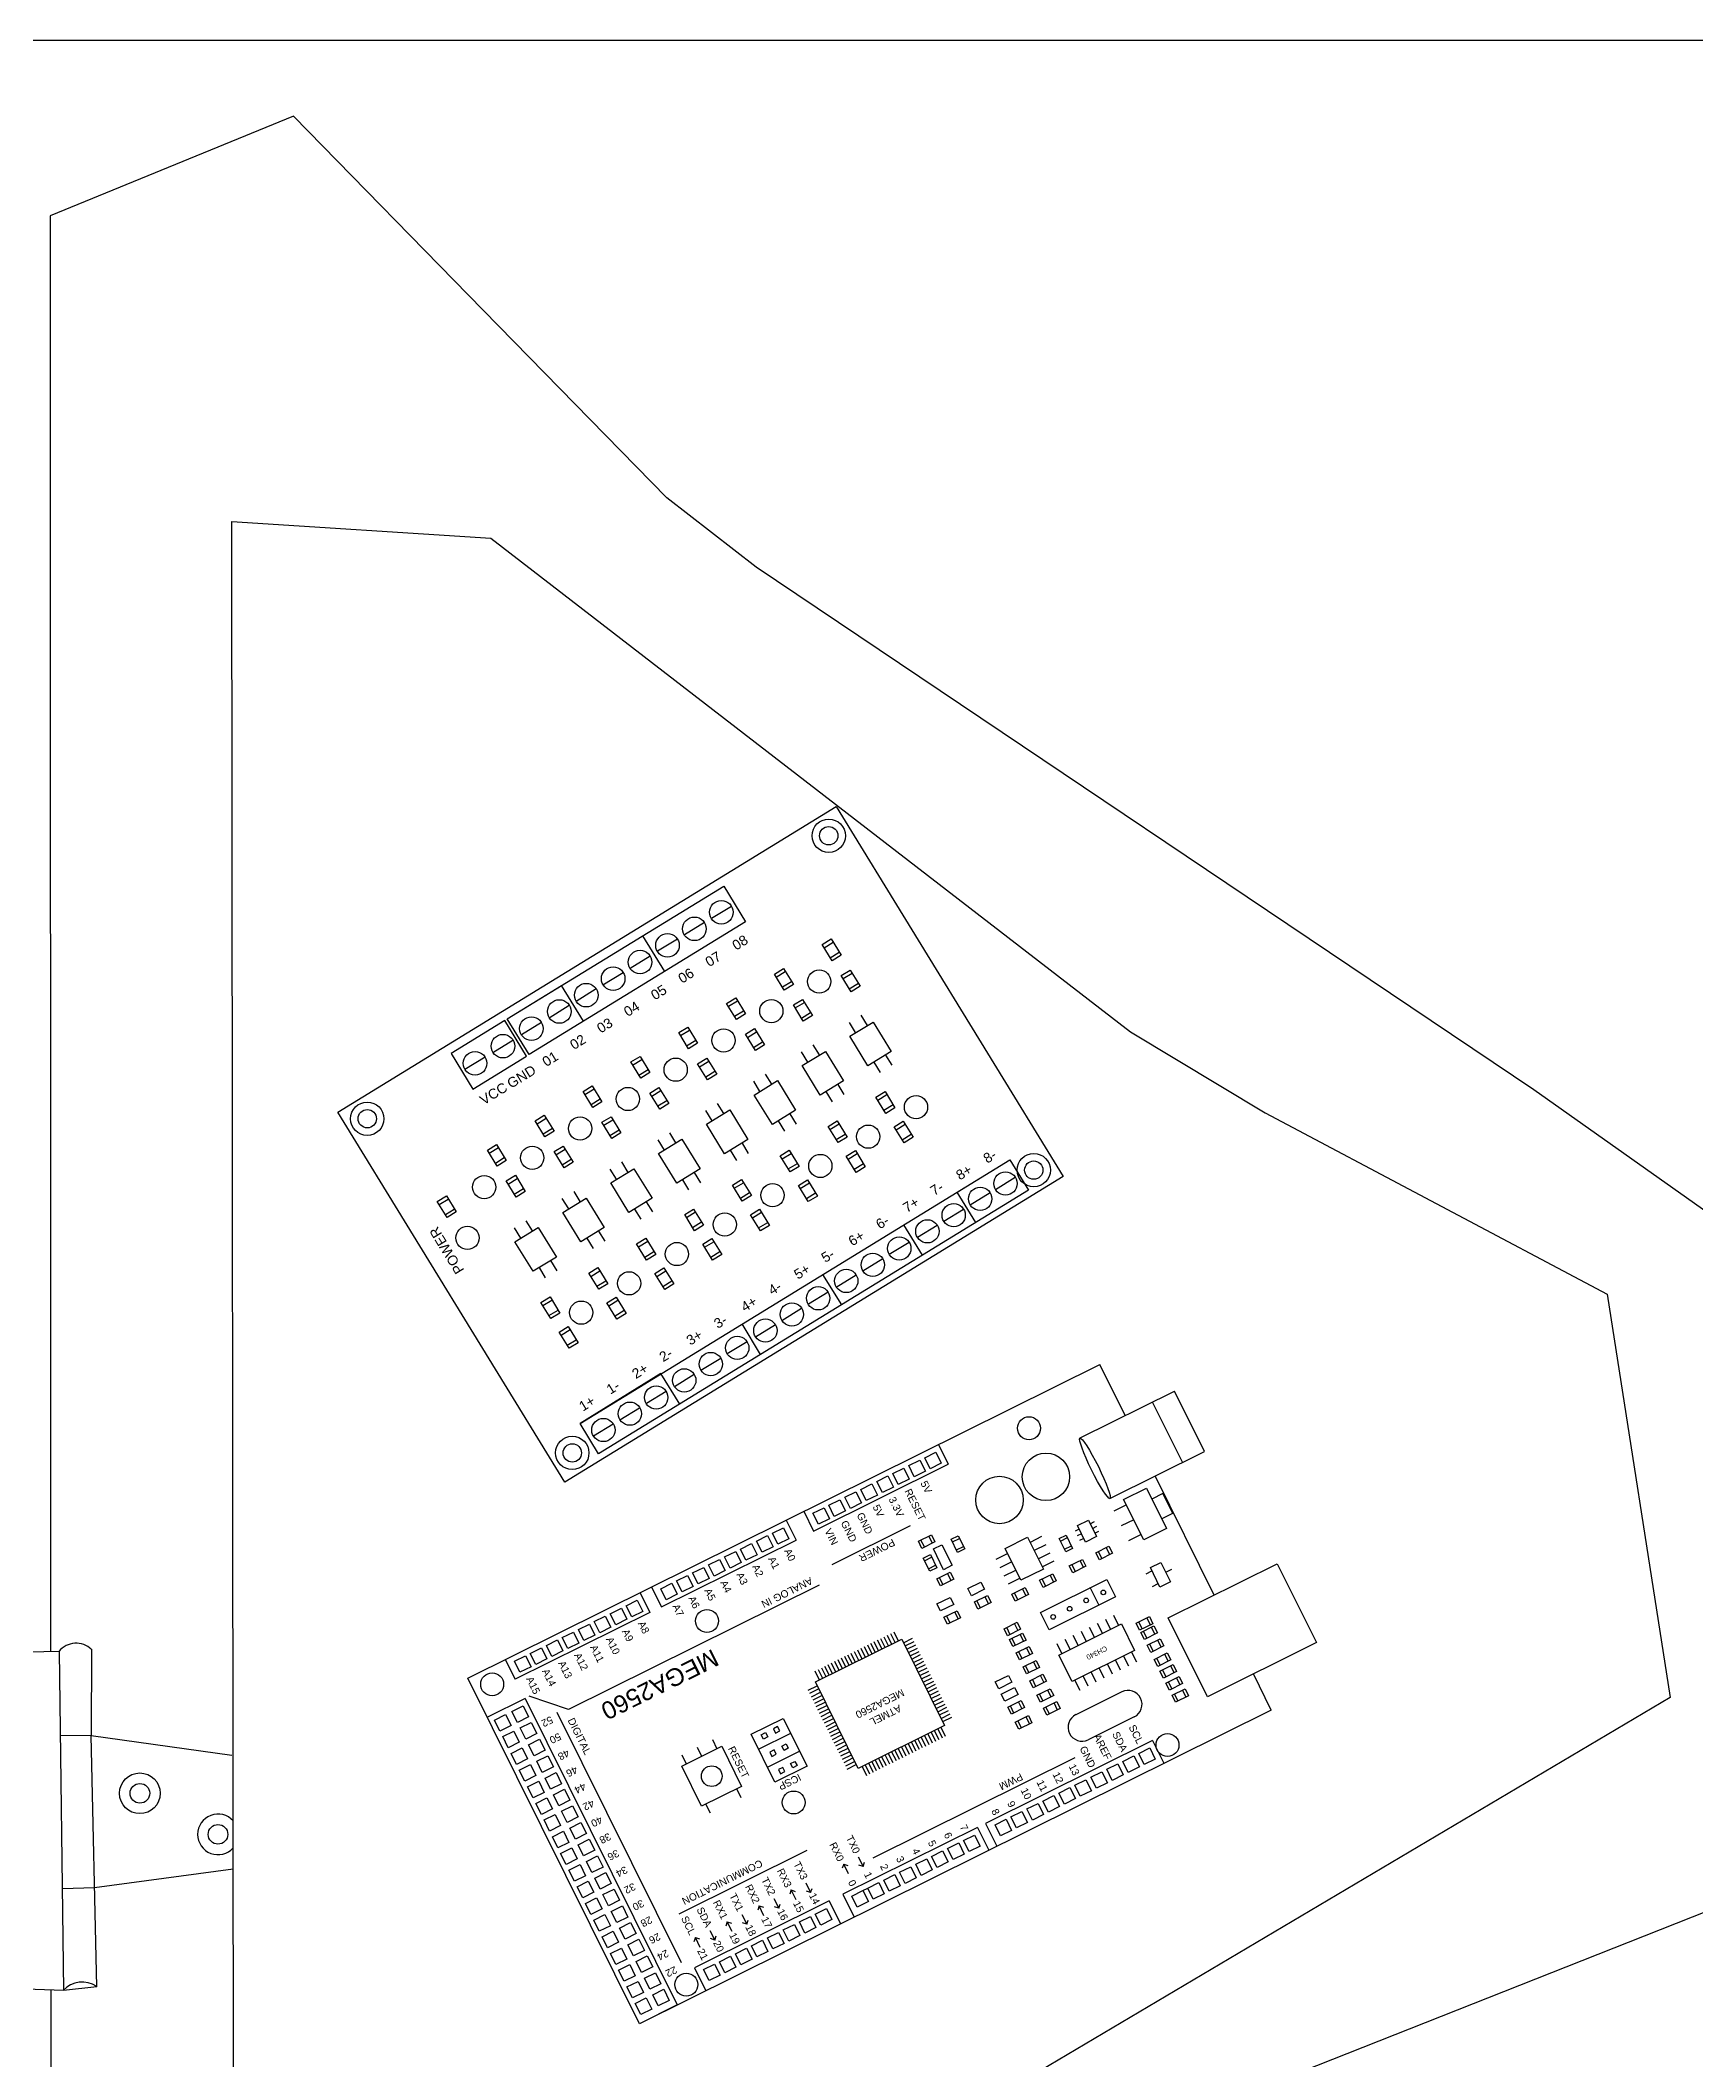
# Model space of a CAD drawing. Header units: inches. Extents: x 0 to 60.9, y -2 to 16.
# Drawn here: x 6.53 to 14.83, y 5.87 to 16 of the extents above; entities that cross this region are included whole.
import ezdxf
from ezdxf.enums import TextEntityAlignment as Align

# ---------------------------------------------------------------- set-up
doc = ezdxf.new("R2010")
doc.units = ezdxf.units.IN
doc.header["$MEASUREMENT"] = 0
doc.layers.add('DRAWING SHT', color=7, linetype='Continuous')
doc.styles.get("Standard").update_dxf_attribs({"font": 'arial.ttf'})

# ---------------------------------------------------------------- blocks, each defined once
blk = doc.blocks.new('Electrical Border')
at = {"layer": 'DRAWING SHT'}
blk.add_lwpolyline([(0, 0), (21, 0), (21, 16), (0, 16)], close=True, dxfattribs=at)
for tag, p in [('DATE', (18.75, 0.75)), ('DRN_BY', (2.875, 0.25)), ('CLS', (6.05, 0.25)), ('SCALE', (18.85, 0.25)), ('SHT', (20.375, 0.25))]:
    blk.add_attdef(tag, text='', height=0.24, dxfattribs=at).set_placement(p, align=Align.MIDDLE_CENTER)
at = {"layer": 'DRAWING SHT', "lineweight": 30, "flags": 104}
blk.add_attdef('TITLE', text='', height=0.24, dxfattribs=at).set_placement((7.75, 0.5), align=Align.MIDDLE_LEFT)
blk = doc.blocks.new('*U81')
blk.add_line((0, -0.025), (0, 0.025))
blk = doc.blocks.new('*U79')
at = {"color": 0, "linetype": 'ByBlock', "lineweight": -2, "transparency": 16777216}
for p in [(0, 0), (0.018, 0), (0.037, 0), (0.055, 0), (0.074, 0), (0.092, 0), (0.111, 0), (0.129, 0), (0.147, 0), (0.166, 0), (0.184, 0), (0.203, 0), (0.221, 0), (0.24, 0), (0.258, 0), (0.276, 0), (0.295, 0), (0.313, 0), (0.332, 0), (0.35, 0), (0.369, 0), (0.387, 0), (0.405, 0), (0.424, 0), (0.442, 0)]:
    blk.add_blockref('*U81', p, dxfattribs=at)
blk = doc.blocks.new('*U80')
blk.add_line((0, -0.025), (0, 0.025))
blk = doc.blocks.new('*U84')
at = {"color": 0, "linetype": 'ByBlock', "lineweight": -2, "transparency": 16777216}
for p in [(0, 0), (0.018, 0), (0.037, 0), (0.055, 0), (0.074, 0), (0.092, 0), (0.111, 0), (0.129, 0), (0.147, 0), (0.166, 0), (0.184, 0), (0.203, 0), (0.221, 0), (0.24, 0), (0.258, 0), (0.276, 0), (0.295, 0), (0.313, 0), (0.332, 0), (0.35, 0), (0.369, 0), (0.387, 0), (0.405, 0), (0.424, 0), (0.442, 0)]:
    blk.add_blockref('*U80', p, dxfattribs=at)
blk = doc.blocks.new('*U85')
blk.add_line((0, -0.025), (0, 0.025))
blk = doc.blocks.new('*U86')
at = {"color": 0, "linetype": 'ByBlock', "lineweight": -2, "transparency": 16777216}
for p in [(0, 0), (0.018, 0), (0.037, 0), (0.055, 0), (0.074, 0), (0.092, 0), (0.111, 0), (0.129, 0), (0.147, 0), (0.166, 0), (0.184, 0), (0.203, 0), (0.221, 0), (0.24, 0), (0.258, 0), (0.276, 0), (0.295, 0), (0.313, 0), (0.332, 0), (0.35, 0), (0.369, 0), (0.387, 0), (0.405, 0), (0.424, 0), (0.442, 0)]:
    blk.add_blockref('*U85', p, dxfattribs=at)
blk = doc.blocks.new('*U87')
blk.add_line((0, -0.025), (0, 0.025))
blk = doc.blocks.new('*U88')
at = {"color": 0, "linetype": 'ByBlock', "lineweight": -2, "transparency": 16777216}
for p in [(0, 0), (0.018, 0), (0.037, 0), (0.055, 0), (0.074, 0), (0.092, 0), (0.111, 0), (0.129, 0), (0.147, 0), (0.166, 0), (0.184, 0), (0.203, 0), (0.221, 0), (0.24, 0), (0.258, 0), (0.276, 0), (0.295, 0), (0.313, 0), (0.332, 0), (0.35, 0), (0.369, 0), (0.387, 0), (0.405, 0), (0.424, 0), (0.442, 0)]:
    blk.add_blockref('*U87', p, dxfattribs=at)
blk = doc.blocks.new('*U82')
blk.add_lwpolyline([(-0.031, 0.031), (0.031, 0.031), (0.031, -0.031), (-0.031, -0.031)], close=True)
blk = doc.blocks.new('*U83')
at = {"color": 0, "linetype": 'ByBlock', "lineweight": -2, "transparency": 16777216}
for p in [(0, 0), (0.098, 0), (0, -0.093), (0.098, -0.093), (0, -0.187), (0.098, -0.187), (0, -0.28), (0.098, -0.28), (0, -0.374), (0.098, -0.374), (0, -0.467), (0.098, -0.467), (0, -0.561), (0.098, -0.561), (0, -0.654), (0.098, -0.654), (0, -0.747), (0, -0.841), (0.098, -0.747), (0.098, -0.841), (0, -0.934), (0.098, -0.934), (0, -1.028), (0.098, -1.028), (0, -1.121), (0.098, -1.121), (0, -1.214), (0.098, -1.214), (0, -1.308), (0.098, -1.308), (0, -1.401), (0.098, -1.401), (0, -1.495), (0.098, -1.495), (0, -1.588), (0.098, -1.588)]:
    blk.add_blockref('*U82', p, dxfattribs=at)
blk = doc.blocks.new('*U69')
blk.add_lwpolyline([(-0.031, 0.031), (0.031, 0.031), (0.031, -0.031), (-0.031, -0.031)], close=True)
blk = doc.blocks.new('*U70')
at = {"color": 0, "linetype": 'ByBlock', "lineweight": -2, "transparency": 16777216}
for p in [(0, 0), (0.089, 0), (0.179, 0), (0.268, 0), (0.358, 0), (0.447, 0), (0.537, 0), (0.626, 0)]:
    blk.add_blockref('*U69', p, dxfattribs=at)
blk = doc.blocks.new('*U71')
blk.add_lwpolyline([(-0.031, 0.031), (0.031, 0.031), (0.031, -0.031), (-0.031, -0.031)], close=True)
blk = doc.blocks.new('*U72')
at = {"color": 0, "linetype": 'ByBlock', "lineweight": -2, "transparency": 16777216}
for p in [(0, 0), (0.089, 0), (0.179, 0), (0.268, 0), (0.358, 0), (0.447, 0), (0.537, 0), (0.626, 0)]:
    blk.add_blockref('*U71', p, dxfattribs=at)
blk = doc.blocks.new('*U73')
blk.add_lwpolyline([(-0.031, 0.031), (0.031, 0.031), (0.031, -0.031), (-0.031, -0.031)], close=True)
blk = doc.blocks.new('*U74')
at = {"color": 0, "linetype": 'ByBlock', "lineweight": -2, "transparency": 16777216}
for p in [(0, 0), (0.089, 0), (0.179, 0), (0.268, 0), (0.358, 0), (0.447, 0), (0.537, 0), (0.626, 0), (0.716, 0), (0.805, 0)]:
    blk.add_blockref('*U73', p, dxfattribs=at)
blk = doc.blocks.new('*U75')
blk.add_line((0, -0.029), (0, 0.029))
blk = doc.blocks.new('*U76')
at = {"color": 0, "linetype": 'ByBlock', "lineweight": -2, "transparency": 16777216}
for p in [(0, 0), (0.045, 0), (0.091, 0), (0.136, 0), (0.182, 0), (0.227, 0), (0.272, 0), (0.318, 0)]:
    blk.add_blockref('*U75', p, dxfattribs=at)
blk = doc.blocks.new('*U77')
blk.add_line((0, -0.029), (0, 0.029))
blk = doc.blocks.new('*U78')
at = {"color": 0, "linetype": 'ByBlock', "lineweight": -2, "transparency": 16777216}
for p in [(0, 0), (0.045, 0), (0.091, 0), (0.136, 0), (0.182, 0), (0.227, 0), (0.272, 0), (0.318, 0)]:
    blk.add_blockref('*U77', p, dxfattribs=at)
blk = doc.blocks.new('*U89')
blk.add_lwpolyline([(-0.031, 0.031), (0.031, 0.031), (0.031, -0.031), (-0.031, -0.031)], close=True)
blk = doc.blocks.new('*U90')
at = {"color": 0, "linetype": 'ByBlock', "lineweight": -2, "transparency": 16777216}
for p in [(0, 0), (0.089, 0), (0.179, 0), (0.268, 0), (0.358, 0), (0.447, 0), (0.537, 0), (0.626, 0)]:
    blk.add_blockref('*U89', p, dxfattribs=at)
blk = doc.blocks.new('*U91')
blk.add_lwpolyline([(-0.031, 0.031), (0.031, 0.031), (0.031, -0.031), (-0.031, -0.031)], close=True)
blk = doc.blocks.new('*U92')
at = {"color": 0, "linetype": 'ByBlock', "lineweight": -2, "transparency": 16777216}
for p in [(0, 0), (0.089, 0), (0.179, 0), (0.268, 0), (0.358, 0), (0.447, 0), (0.537, 0), (0.626, 0)]:
    blk.add_blockref('*U91', p, dxfattribs=at)
blk = doc.blocks.new('*U93')
blk.add_lwpolyline([(-0.031, 0.031), (0.031, 0.031), (0.031, -0.031), (-0.031, -0.031)], close=True)
blk = doc.blocks.new('*U94')
at = {"color": 0, "linetype": 'ByBlock', "lineweight": -2, "transparency": 16777216}
for p in [(0, 0), (0.089, 0), (0.179, 0), (0.268, 0), (0.358, 0), (0.447, 0), (0.537, 0), (0.626, 0)]:
    blk.add_blockref('*U93', p, dxfattribs=at)
blk = doc.blocks.new('*U95')
blk.add_line((-0.032, 0), (0.032, 0))
blk = doc.blocks.new('*U96')
at = {"color": 0, "linetype": 'ByBlock', "lineweight": -2, "transparency": 16777216}
for p in [(0, 0), (0, -0.046), (0, -0.092), (0, -0.138)]:
    blk.add_blockref('*U95', p, dxfattribs=at)
blk = doc.blocks.new('*U97')
blk.add_line((-0.032, 0), (0.032, 0))
blk = doc.blocks.new('*U98')
at = {"color": 0, "linetype": 'ByBlock', "lineweight": -2, "transparency": 16777216}
for p in [(0, 0), (0, -0.046), (0, -0.092), (0, -0.138)]:
    blk.add_blockref('*U97', p, dxfattribs=at)

msp = doc.modelspace()

# ---------------------------------------------------------------- linework, layer by layer
for p, q in [((7.797, 15.619), (6.575, 15.12)), ((8.749, 14.647), (7.797, 15.619)), ((6.575, 15.12), (6.578, 7.916)), ((9.671, 13.705), (8.749, 14.647)), ((10.118, 13.357), (9.671, 13.705)), ((7.487, 13.585), (8.788, 13.503)), ((7.496, 4.997), (7.487, 13.585)), ((8.788, 13.503), (11.998, 11.025)), ((14.021, 10.734), (10.118, 13.357)), ((9.894, 11.595), (9.995, 11.656)), ((9.859, 11.573), (9.759, 11.512)), ((9.66, 11.328), (9.55, 11.507)), ((9.724, 11.49), (9.623, 11.429)), ((10.46, 11.447), (10.506, 11.475)), ((9.486, 11.344), (9.587, 11.406)), ((10.491, 11.397), (10.536, 11.425)), ((8.87, 11.09), (9.142, 11.257)), ((9.252, 11.078), (9.142, 11.257)), ((9.35, 11.261), (9.451, 11.323)), ((10.22, 11.3), (10.265, 11.328)), ((10.251, 11.25), (10.296, 11.278)), ((10.555, 11.292), (10.601, 11.32)), ((10.586, 11.241), (10.632, 11.27)), ((9.08, 11.096), (9.181, 11.158)), ((9.316, 11.24), (9.215, 11.178)), ((9.98, 11.153), (10.025, 11.181)), ((10.315, 11.145), (10.361, 11.173)), ((9.042, 11.072), (8.941, 11.01)), ((10.01, 11.103), (10.056, 11.131)), ((10.346, 11.094), (10.392, 11.122)), ((10.618, 11.021), (10.587, 11.072)), ((10.677, 11.057), (10.646, 11.108)), ((8.797, 10.922), (8.898, 10.984)), ((9.739, 11.006), (9.785, 11.034)), ((9.77, 10.955), (9.816, 10.983)), ((10.075, 10.997), (10.121, 11.025)), ((10.106, 10.947), (10.151, 10.975)), ((10.437, 10.909), (10.405, 10.96)), ((11.998, 11.025), (12.673, 10.618)), ((8.758, 10.898), (8.657, 10.836)), ((9.499, 10.858), (9.545, 10.886)), ((9.835, 10.85), (9.881, 10.878)), ((10.378, 10.873), (10.347, 10.925)), ((10.709, 10.872), (10.741, 10.821)), ((10.768, 10.908), (10.799, 10.857)), ((9.53, 10.808), (9.576, 10.836)), ((9.866, 10.8), (9.911, 10.828)), ((10.138, 10.726), (10.107, 10.777)), ((10.197, 10.762), (10.165, 10.813)), ((10.528, 10.761), (10.559, 10.71)), ((9.259, 10.711), (9.305, 10.739)), ((9.29, 10.661), (9.336, 10.689)), ((9.595, 10.703), (9.64, 10.731)), ((9.625, 10.653), (9.671, 10.681)), ((9.957, 10.615), (9.925, 10.666)), ((10.469, 10.725), (10.501, 10.674)), ((10.729, 10.682), (10.775, 10.71)), ((10.76, 10.632), (10.806, 10.66)), ((14.965, 10.067), (14.021, 10.734)), ((9.019, 10.564), (9.065, 10.592)), ((9.05, 10.514), (9.096, 10.542)), ((9.355, 10.556), (9.4, 10.584)), ((9.898, 10.579), (9.867, 10.63)), ((10.229, 10.578), (10.261, 10.527)), ((10.288, 10.614), (10.319, 10.562)), ((10.489, 10.535), (10.535, 10.563)), ((10.821, 10.533), (10.866, 10.561)), ((12.673, 10.618), (14.389, 9.708)), ((8.779, 10.417), (8.825, 10.445)), ((9.114, 10.408), (9.16, 10.436)), ((9.385, 10.505), (9.431, 10.533)), ((9.658, 10.432), (9.627, 10.483)), ((9.716, 10.468), (9.685, 10.519)), ((10.048, 10.466), (10.079, 10.415)), ((10.52, 10.484), (10.566, 10.512)), ((10.851, 10.483), (10.897, 10.511)), ((8.81, 10.366), (8.855, 10.394)), ((9.145, 10.358), (9.191, 10.386)), ((9.418, 10.285), (9.386, 10.336)), ((9.476, 10.32), (9.445, 10.372)), ((9.989, 10.431), (10.02, 10.379)), ((10.249, 10.387), (10.295, 10.415)), ((10.28, 10.337), (10.326, 10.365)), ((10.58, 10.386), (10.626, 10.414)), ((10.611, 10.336), (10.657, 10.364)), ((11.127, 10.221), (11.392, 10.383)), ((8.874, 10.261), (8.92, 10.289)), ((8.905, 10.211), (8.951, 10.239)), ((9.749, 10.283), (9.78, 10.232)), ((9.807, 10.319), (9.839, 10.268)), ((10.009, 10.24), (10.055, 10.268)), ((10.34, 10.239), (10.386, 10.267)), ((11.32, 10.234), (11.419, 10.295)), ((8.528, 10.158), (8.573, 10.186)), ((8.559, 10.108), (8.604, 10.136)), ((9.178, 10.137), (9.146, 10.189)), ((9.236, 10.173), (9.205, 10.224)), ((9.509, 10.136), (9.54, 10.085)), ((9.567, 10.172), (9.599, 10.121)), ((10.04, 10.19), (10.086, 10.218)), ((10.371, 10.189), (10.417, 10.217)), ((11.061, 10.075), (11.16, 10.136)), ((11.221, 10.068), (11.127, 10.221)), ((11.293, 10.217), (11.193, 10.156)), ((8.938, 9.99), (8.906, 10.041)), ((8.996, 10.026), (8.965, 10.077)), ((9.769, 10.093), (9.815, 10.121)), ((9.8, 10.043), (9.845, 10.071)), ((10.1, 10.092), (10.146, 10.12)), ((10.131, 10.041), (10.177, 10.069)), ((10.954, 9.905), (10.86, 10.057)), ((10.928, 9.994), (11.027, 10.055)), ((9.269, 9.989), (9.3, 9.938)), ((9.327, 10.025), (9.359, 9.974)), ((9.529, 9.946), (9.575, 9.974)), ((9.86, 9.944), (9.906, 9.972)), ((10.887, 9.968), (10.787, 9.907)), ((9.029, 9.842), (9.06, 9.79)), ((9.087, 9.877), (9.118, 9.826)), ((9.56, 9.895), (9.605, 9.923)), ((9.891, 9.894), (9.937, 9.922)), ((10.654, 9.826), (10.754, 9.887)), ((9.289, 9.798), (9.334, 9.826)), ((9.32, 9.748), (9.365, 9.776)), ((9.62, 9.797), (9.666, 9.825)), ((9.651, 9.747), (9.696, 9.775)), ((10.548, 9.655), (10.454, 9.808)), ((10.521, 9.744), (10.621, 9.805)), ((9.049, 9.651), (9.094, 9.679)), ((9.079, 9.601), (9.125, 9.629)), ((9.38, 9.65), (9.425, 9.678)), ((9.411, 9.6), (9.456, 9.628)), ((10.248, 9.577), (10.347, 9.638)), ((10.48, 9.719), (10.381, 9.658)), ((14.389, 9.708), (14.705, 7.684)), ((9.14, 9.503), (9.185, 9.531)), ((10.141, 9.406), (10.048, 9.559)), ((10.115, 9.495), (10.215, 9.556)), ((9.17, 9.452), (9.216, 9.48)), ((10.074, 9.47), (9.974, 9.409)), ((8.672, 7.782), (11.844, 9.356)), ((9.841, 9.327), (9.941, 9.388)), ((11.971, 9.099), (11.844, 9.356)), ((9.641, 9.31), (9.235, 9.06)), ((9.667, 9.221), (9.568, 9.16)), ((9.735, 9.157), (9.641, 9.31)), ((9.709, 9.246), (9.808, 9.307)), ((11.744, 8.987), (12.218, 9.222)), ((12.368, 8.919), (12.218, 9.222)), ((9.435, 9.078), (9.534, 9.139)), ((12.258, 8.865), (12.108, 9.167)), ((9.302, 8.997), (9.402, 9.058)), ((11.033, 8.954), (11.083, 8.855)), ((11.894, 8.684), (12.368, 8.919)), ((10.407, 8.519), (11.083, 8.855)), ((11.963, 8.679), (12.077, 8.735)), ((12.077, 8.735), (12.178, 8.532)), ((12.418, 8.199), (12.121, 8.797)), ((10.358, 8.619), (10.407, 8.519)), ((11.977, 8.652), (11.913, 8.62)), ((12.064, 8.476), (11.963, 8.679)), ((12.16, 8.708), (12.104, 8.68)), ((12.209, 8.61), (12.16, 8.708)), ((10.269, 8.575), (10.319, 8.475)), ((10.892, 8.546), (10.499, 8.351)), ((11.74, 8.53), (11.719, 8.52)), ((11.795, 8.557), (11.816, 8.568)), ((11.807, 8.533), (11.828, 8.544)), ((11.818, 8.509), (11.839, 8.52)), ((12.014, 8.577), (11.95, 8.546)), ((12.178, 8.532), (12.064, 8.476)), ((12.153, 8.582), (12.209, 8.61)), ((9.643, 8.14), (10.319, 8.475)), ((10.963, 8.44), (10.946, 8.475)), ((11.003, 8.46), (10.986, 8.495)), ((11.104, 8.466), (11.139, 8.483)), ((11.124, 8.425), (11.159, 8.443)), ((11.646, 8.469), (11.681, 8.487)), ((11.666, 8.429), (11.701, 8.446)), ((11.751, 8.506), (11.73, 8.496)), ((11.763, 8.482), (11.742, 8.472)), ((11.853, 8.382), (11.836, 8.418)), ((11.894, 8.403), (11.876, 8.438)), ((12.051, 8.503), (11.987, 8.471)), ((10.964, 8.371), (10.999, 8.389)), ((10.984, 8.331), (11.019, 8.348)), ((11.721, 8.317), (11.703, 8.352)), ((11.761, 8.337), (11.744, 8.372)), ((12.076, 8.305), (12.105, 8.32)), ((12.174, 8.314), (12.204, 8.329)), ((10.435, 8.249), (9.177, 7.624)), ((9.536, 8.21), (9.585, 8.111)), ((9.594, 8.239), (9.643, 8.14)), ((11.056, 8.251), (11.039, 8.287)), ((11.097, 8.272), (11.079, 8.307)), ((11.432, 8.175), (11.415, 8.21)), ((11.473, 8.195), (11.455, 8.23)), ((11.572, 8.244), (11.554, 8.279)), ((11.612, 8.264), (11.594, 8.299)), ((11.839, 8.149), (11.795, 8.236)), ((12.107, 8.241), (12.137, 8.256)), ((9.585, 8.111), (8.909, 7.776)), ((11.132, 8.079), (11.115, 8.114)), ((11.245, 8.135), (11.227, 8.17)), ((11.285, 8.155), (11.268, 8.19)), ((11.092, 8.059), (11.074, 8.094)), ((11.393, 8), (11.376, 8.036)), ((11.434, 8.02), (11.416, 8.056)), ((12.056, 8.029), (12.039, 8.064)), ((12.079, 7.982), (12.062, 8.018)), ((12.097, 8.049), (12.079, 8.084)), ((12.12, 8.002), (12.102, 8.038)), ((6.238, 7.909), (6.621, 7.917)), ((6.621, 7.917), (6.642, 6.215)), ((6.783, 7.927), (6.782, 7.494)), ((11.42, 7.947), (11.402, 7.982)), ((11.453, 7.88), (11.436, 7.915)), ((11.46, 7.967), (11.443, 8.002)), ((11.493, 7.9), (11.476, 7.935)), ((12.111, 7.918), (12.094, 7.953)), ((12.152, 7.938), (12.134, 7.973)), ((8.86, 7.875), (8.909, 7.776)), ((11.488, 7.809), (11.471, 7.844)), ((11.529, 7.829), (11.511, 7.864)), ((12.147, 7.847), (12.129, 7.882)), ((12.176, 7.788), (12.158, 7.824)), ((12.187, 7.867), (12.169, 7.902)), ((12.216, 7.809), (12.199, 7.844)), ((12.704, 7.622), (12.615, 7.803)), ((9.533, 6.048), (8.672, 7.782)), ((11.522, 7.74), (11.505, 7.776)), ((11.559, 7.667), (11.541, 7.702)), ((11.563, 7.761), (11.545, 7.796)), ((11.599, 7.687), (11.582, 7.722)), ((11.954, 7.713), (11.723, 7.598)), ((12.205, 7.728), (12.188, 7.764)), ((12.236, 7.667), (12.218, 7.702)), ((12.246, 7.749), (12.228, 7.784)), ((12.276, 7.687), (12.259, 7.722)), ((14.705, 7.684), (8.569, 4.05)), ((8.96, 7.68), (8.77, 7.586)), ((8.96, 7.68), (9.723, 6.142)), ((9.177, 7.624), (8.979, 7.691)), ((9.118, 7.612), (9.742, 6.355)), ((12.704, 7.622), (9.533, 6.048)), ((11.412, 7.607), (11.395, 7.643)), ((11.453, 7.627), (11.435, 7.663)), ((11.591, 7.602), (11.573, 7.637)), ((11.631, 7.622), (11.614, 7.658)), ((10.131, 7.425), (10.292, 7.505)), ((11.45, 7.532), (11.432, 7.567)), ((11.49, 7.552), (11.473, 7.587)), ((12.016, 7.587), (11.785, 7.473)), ((6.782, 7.494), (6.625, 7.492)), ((6.81, 6.233), (6.782, 7.494)), ((6.782, 7.494), (7.488, 7.396)), ((9.745, 7.397), (9.767, 7.352)), ((9.822, 7.435), (9.844, 7.39)), ((9.899, 7.474), (9.921, 7.428)), ((10.176, 7.335), (10.337, 7.415)), ((12.108, 7.469), (11.269, 7.053)), ((12.108, 7.469), (12.165, 7.355)), ((11.718, 7.382), (10.705, 6.879)), ((12.23, 5.561), (16.712, 7.333)), ((10.044, 7.182), (10.021, 7.227)), ((9.889, 7.105), (9.867, 7.15)), ((11.229, 7.033), (10.553, 6.698)), ((11.229, 7.033), (11.286, 6.918)), ((11.269, 7.053), (11.326, 6.938)), ((10.373, 6.917), (9.73, 6.598)), ((6.799, 6.732), (7.494, 6.825)), ((10.558, 6.849), (10.551, 6.828)), ((10.582, 6.8), (10.558, 6.849)), ((10.558, 6.849), (10.579, 6.842)), ((10.631, 6.886), (10.655, 6.837)), ((10.655, 6.837), (10.634, 6.844)), ((10.655, 6.837), (10.663, 6.858)), ((6.637, 6.726), (6.799, 6.732)), ((10.294, 6.719), (10.287, 6.698)), ((10.319, 6.67), (10.294, 6.719)), ((10.294, 6.719), (10.315, 6.712)), ((10.368, 6.755), (10.392, 6.706)), ((10.392, 6.706), (10.371, 6.713)), ((10.392, 6.706), (10.399, 6.727)), ((10.553, 6.698), (10.61, 6.583)), ((10.654, 6.716), (10.679, 6.728)), ((10.485, 6.664), (9.809, 6.328)), ((10.047, 6.596), (10.072, 6.547)), ((10.134, 6.639), (10.127, 6.618)), ((10.158, 6.59), (10.134, 6.639)), ((10.134, 6.639), (10.155, 6.632)), ((10.208, 6.676), (10.232, 6.627)), ((10.232, 6.627), (10.211, 6.634)), ((10.232, 6.627), (10.239, 6.648)), ((10.485, 6.664), (10.542, 6.549)), ((9.887, 6.516), (9.911, 6.467)), ((9.911, 6.467), (9.918, 6.489)), ((9.974, 6.559), (9.967, 6.538)), ((9.998, 6.511), (9.974, 6.559)), ((9.974, 6.559), (9.995, 6.552)), ((10.072, 6.547), (10.051, 6.554)), ((10.072, 6.547), (10.079, 6.568)), ((9.814, 6.48), (9.806, 6.459)), ((9.838, 6.431), (9.814, 6.48)), ((9.814, 6.48), (9.835, 6.473)), ((9.911, 6.467), (9.89, 6.475)), ((9.809, 6.328), (9.866, 6.213)), ((6.642, 6.215), (6.227, 6.229)), ((6.579, 6.217), (6.581, 2.219)), ((6.81, 6.233), (6.642, 6.215)), ((9.723, 6.142), (9.533, 6.048))]:
    msp.add_line(p, q)
for points in [[(8.02, 10.622), (10.521, 12.155), (11.659, 10.299), (9.158, 8.766)], [(8.87, 11.09), (9.956, 11.756), (10.066, 11.577), (8.98, 10.911)], [(10.45, 11.463), (10.496, 11.491), (10.546, 11.41), (10.5, 11.382)], [(10.21, 11.315), (10.256, 11.343), (10.306, 11.262), (10.26, 11.234)], [(10.546, 11.307), (10.591, 11.335), (10.641, 11.254), (10.595, 11.226)], [(9.97, 11.168), (10.016, 11.196), (10.065, 11.115), (10.02, 11.087)], [(10.306, 11.16), (10.351, 11.188), (10.401, 11.107), (10.355, 11.079)], [(8.697, 10.738), (8.967, 10.903), (8.857, 11.082), (8.588, 10.917)], [(9.73, 11.021), (9.776, 11.049), (9.825, 10.968), (9.78, 10.94)], [(10.589, 11.003), (10.706, 11.074), (10.797, 10.926), (10.68, 10.854)], [(10.066, 11.013), (10.111, 11.041), (10.161, 10.96), (10.115, 10.932)], [(9.49, 10.874), (9.536, 10.902), (9.585, 10.821), (9.54, 10.793)], [(9.825, 10.865), (9.871, 10.893), (9.921, 10.812), (9.875, 10.784)], [(10.349, 10.856), (10.466, 10.927), (10.557, 10.779), (10.44, 10.707)], [(9.25, 10.726), (9.295, 10.754), (9.345, 10.674), (9.299, 10.646)], [(9.585, 10.718), (9.631, 10.746), (9.681, 10.665), (9.635, 10.637)], [(10.109, 10.708), (10.226, 10.78), (10.317, 10.632), (10.2, 10.56)], [(10.72, 10.697), (10.766, 10.725), (10.815, 10.644), (10.77, 10.616)], [(9.01, 10.579), (9.055, 10.607), (9.105, 10.526), (9.059, 10.498)], [(9.345, 10.571), (9.391, 10.599), (9.44, 10.518), (9.395, 10.49)], [(9.869, 10.561), (9.986, 10.633), (10.077, 10.484), (9.96, 10.413)], [(10.48, 10.55), (10.526, 10.578), (10.575, 10.497), (10.53, 10.469)], [(10.811, 10.549), (10.857, 10.577), (10.906, 10.496), (10.861, 10.468)], [(8.77, 10.432), (8.815, 10.46), (8.865, 10.379), (8.819, 10.351)], [(9.105, 10.424), (9.151, 10.452), (9.2, 10.371), (9.155, 10.343)], [(9.629, 10.414), (9.746, 10.486), (9.837, 10.337), (9.72, 10.265)], [(11.486, 10.231), (9.328, 8.908), (9.235, 9.06), (11.392, 10.383)], [(9.389, 10.267), (9.505, 10.338), (9.597, 10.19), (9.48, 10.118)], [(10.24, 10.403), (10.285, 10.431), (10.335, 10.35), (10.289, 10.322)], [(10.571, 10.401), (10.617, 10.429), (10.666, 10.348), (10.621, 10.32)], [(8.865, 10.277), (8.911, 10.305), (8.96, 10.224), (8.915, 10.196)], [(10, 10.255), (10.045, 10.284), (10.095, 10.203), (10.049, 10.175)], [(10.331, 10.254), (10.377, 10.282), (10.426, 10.201), (10.38, 10.173)], [(8.518, 10.174), (8.564, 10.202), (8.614, 10.121), (8.568, 10.093)], [(9.148, 10.119), (9.265, 10.191), (9.356, 10.043), (9.239, 9.971)], [(9.76, 10.108), (9.805, 10.136), (9.855, 10.055), (9.809, 10.027)], [(10.091, 10.107), (10.136, 10.135), (10.186, 10.054), (10.14, 10.026)], [(8.908, 9.972), (9.025, 10.044), (9.116, 9.895), (8.999, 9.824)], [(9.519, 9.961), (9.565, 9.989), (9.615, 9.908), (9.569, 9.88)], [(9.851, 9.96), (9.896, 9.988), (9.946, 9.907), (9.9, 9.879)], [(9.279, 9.814), (9.325, 9.842), (9.375, 9.761), (9.329, 9.733)], [(9.61, 9.813), (9.656, 9.841), (9.706, 9.76), (9.66, 9.732)], [(9.039, 9.667), (9.085, 9.695), (9.134, 9.614), (9.089, 9.586)], [(9.37, 9.665), (9.416, 9.693), (9.466, 9.612), (9.42, 9.584)], [(9.13, 9.518), (9.176, 9.546), (9.226, 9.465), (9.18, 9.437)], [(11.827, 8.492), (11.772, 8.464), (11.731, 8.548), (11.786, 8.575)], [(11.016, 8.466), (10.95, 8.433), (10.933, 8.469), (10.999, 8.501)], [(11.102, 8.348), (11.059, 8.326), (11.008, 8.43), (11.051, 8.451)], [(11.13, 8.413), (11.098, 8.479), (11.133, 8.496), (11.166, 8.43)], [(11.56, 8.329), (11.447, 8.273), (11.368, 8.433), (11.481, 8.489)], [(11.672, 8.416), (11.639, 8.482), (11.675, 8.499), (11.707, 8.433)], [(11.907, 8.409), (11.841, 8.376), (11.823, 8.411), (11.889, 8.444)], [(10.99, 8.318), (10.957, 8.384), (10.993, 8.402), (11.025, 8.336)], [(11.11, 8.278), (11.044, 8.245), (11.026, 8.28), (11.092, 8.313)], [(11.774, 8.343), (11.708, 8.31), (11.69, 8.346), (11.756, 8.378)], [(12.198, 8.266), (12.145, 8.239), (12.097, 8.337), (12.15, 8.363)], [(12.931, 7.96), (12.384, 7.688), (12.187, 8.085), (12.734, 8.356)], [(11.265, 8.228), (11.199, 8.195), (11.181, 8.231), (11.247, 8.263)], [(11.485, 8.201), (11.419, 8.168), (11.402, 8.203), (11.468, 8.236)], [(11.625, 8.27), (11.559, 8.237), (11.541, 8.273), (11.607, 8.305)], [(11.922, 8.19), (11.589, 8.025), (11.546, 8.112), (11.879, 8.277)], [(11.11, 8.151), (11.044, 8.119), (11.026, 8.154), (11.092, 8.187)], [(11.145, 8.085), (11.079, 8.052), (11.061, 8.088), (11.127, 8.12)], [(11.298, 8.161), (11.232, 8.128), (11.215, 8.164), (11.28, 8.196)], [(11.446, 8.027), (11.38, 7.994), (11.363, 8.029), (11.429, 8.062)], [(11.473, 7.973), (11.407, 7.94), (11.39, 7.975), (11.456, 8.008)], [(12.018, 7.921), (11.704, 7.765), (11.638, 7.898), (11.952, 8.054)], [(12.109, 8.055), (12.043, 8.023), (12.026, 8.058), (12.092, 8.091)], [(12.133, 8.009), (12.067, 7.976), (12.049, 8.011), (12.115, 8.044)], [(11.064, 7.545), (10.631, 7.329), (10.416, 7.763), (10.849, 7.978)], [(11.506, 7.906), (11.44, 7.873), (11.423, 7.909), (11.489, 7.941)], [(12.165, 7.944), (12.099, 7.911), (12.081, 7.947), (12.147, 7.979)], [(12.2, 7.873), (12.134, 7.841), (12.116, 7.876), (12.182, 7.909)], [(11.541, 7.836), (11.475, 7.803), (11.458, 7.838), (11.524, 7.871)], [(11.575, 7.767), (11.509, 7.734), (11.492, 7.769), (11.558, 7.802)], [(12.229, 7.815), (12.163, 7.782), (12.145, 7.817), (12.211, 7.85)], [(11.402, 7.761), (11.336, 7.728), (11.319, 7.763), (11.385, 7.796)], [(11.433, 7.7), (11.367, 7.667), (11.349, 7.702), (11.415, 7.735)], [(11.612, 7.694), (11.546, 7.661), (11.528, 7.696), (11.594, 7.729)], [(12.259, 7.755), (12.193, 7.722), (12.175, 7.757), (12.241, 7.79)], [(12.289, 7.693), (12.223, 7.661), (12.206, 7.696), (12.272, 7.729)], [(11.466, 7.634), (11.4, 7.601), (11.382, 7.636), (11.448, 7.669)], [(11.644, 7.629), (11.578, 7.596), (11.561, 7.631), (11.627, 7.664)], [(10.374, 7.34), (10.213, 7.26), (10.094, 7.5), (10.255, 7.58)], [(10.144, 7.498), (10.166, 7.509), (10.177, 7.487), (10.155, 7.476)], [(10.226, 7.539), (10.205, 7.528), (10.215, 7.506), (10.237, 7.517)], [(11.503, 7.558), (11.437, 7.526), (11.419, 7.561), (11.485, 7.594)], [(10.046, 7.239), (9.845, 7.139), (9.745, 7.341), (9.946, 7.441)], [(10.198, 7.389), (10.22, 7.4), (10.209, 7.422), (10.187, 7.411)], [(10.28, 7.43), (10.259, 7.419), (10.248, 7.441), (10.27, 7.452)], [(10.241, 7.302), (10.263, 7.313), (10.252, 7.334), (10.231, 7.324)], [(10.324, 7.343), (10.302, 7.332), (10.291, 7.354), (10.313, 7.364)]]:
    msp.add_lwpolyline(points, close=True)
for centre, radius in [((10.483, 12.009), 0.0838), ((10.483, 12.009), 0.046), ((9.944, 11.625), 0.0592), ((9.809, 11.542), 0.0592), ((9.674, 11.459), 0.0592), ((9.401, 11.292), 0.0592), ((9.536, 11.375), 0.0592), ((9.266, 11.209), 0.0592), ((10.435, 11.277), 0.0583), ((9.131, 11.127), 0.0592), ((10.195, 11.129), 0.0583), ((8.991, 11.041), 0.0592), ((8.848, 10.953), 0.0592), ((9.955, 10.982), 0.0583), ((8.708, 10.867), 0.0592), ((9.715, 10.835), 0.0583), ((9.475, 10.688), 0.0583), ((8.167, 10.589), 0.0838), ((10.921, 10.647), 0.0583), ((8.167, 10.589), 0.046), ((9.235, 10.54), 0.0583), ((10.681, 10.499), 0.0583), ((8.995, 10.393), 0.0583), ((10.441, 10.352), 0.0583), ((11.512, 10.331), 0.0838), ((11.512, 10.331), 0.046), ((8.754, 10.246), 0.0583), ((10.201, 10.205), 0.0583), ((11.243, 10.187), 0.0584), ((11.37, 10.264), 0.0584), ((11.11, 10.105), 0.0584), ((8.67, 9.991), 0.0583), ((9.961, 10.058), 0.0583), ((10.978, 10.024), 0.0584), ((9.721, 9.91), 0.0583), ((10.837, 9.938), 0.0584), ((10.571, 9.775), 0.0584), ((10.704, 9.856), 0.0584), ((9.481, 9.763), 0.0583), ((10.43, 9.688), 0.0584), ((9.241, 9.616), 0.0583), ((10.298, 9.607), 0.0584), ((10.165, 9.526), 0.0584), ((10.024, 9.439), 0.0584), ((9.758, 9.276), 0.0584), ((9.891, 9.358), 0.0584), ((9.617, 9.19), 0.0584), ((9.485, 9.109), 0.0584), ((9.352, 9.027), 0.0584), ((11.488, 9.036), 0.0576), ((9.196, 8.912), 0.0838), ((9.196, 8.912), 0.046), ((11.573, 8.792), 0.119), ((11.34, 8.676), 0.119), ((11.861, 8.212), 0.0115), ((9.872, 8.069), 0.0576), ((11.692, 8.13), 0.0115), ((11.775, 8.172), 0.0115), ((11.609, 8.089), 0.0115), ((8.794, 7.751), 0.0576), ((12.183, 7.446), 0.0576), ((7.026, 7.204), 0.102), ((9.896, 7.29), 0.052), ((7.026, 7.204), 0.0493), ((10.307, 7.158), 0.0576), ((7.418, 6.998), 0.0493), ((9.768, 6.244), 0.0576)]:
    msp.add_circle(centre, radius)
for centre, radius, start, end in [((6.706, 7.846), 0.111, 46.5252, 140.4043), ((11.985, 7.65), 0.0703, 296.4024, 116.4024), ((11.754, 7.536), 0.0703, 116.4024, 296.4024), ((7.418, 6.998), 0.102, 41.5992, 318.5281), ((6.736, 6.128), 0.129, 55.1746, 137.4006)]:
    msp.add_arc(centre, radius, start, end)
msp.add_ellipse((11.819, 8.835), major_axis=(-0.075, 0.151), ratio=0.112214)

# ---------------------------------------------------------------- block references
msp.add_blockref('Electrical Border', (0, 0))
for name, p, rotation in [('*U92', (11.006, 8.874), 206.4023523122874), ('*U90', (10.242, 8.495), 206.4023523122874), ('*U96', (11.584, 8.354), 206.4023523122874), ('*U94', (9.508, 8.131), 206.4023523122874), ('*U79', (10.82, 7.992), 206.4023523122874), ('*U76', (11.925, 8.072), 206.4023523122874), ('*U86', (10.881, 7.971), 296.4023523122874), ('*U84', (10.402, 7.733), 296.4023523122874), ('*U83', (9.641, 6.179), 206.4023523122874), ('*U88', (11.057, 7.513), 206.4023523122874), ('*U74', (12.08, 7.39), 206.4023523122874), ('*U72', (11.201, 6.953), 206.4023523122874), ('*U70', (10.457, 6.584), 206.4023523122874)]:
    msp.add_blockref(name, p, dxfattribs=dict(rotation=rotation))
at = {"extrusion": (0, 0, -1), "zscale": -1}
for name, p, rotation in [('*U98', (-11.413, 8.269), 153.5976476877125), ('*U78', (-12.016, 7.888), 333.5976476877125)]:
    msp.add_blockref(name, p, dxfattribs=dict(at, rotation=rotation))

# ---------------------------------------------------------------- texts
for s, width, gutter_width, heights, insert, char_height, attachment_point, rotation in [('08', 0.15774, 0.248, [0], (10.038, 11.473), 0.0496, 5, 31.5136), ('07', 0.15774, 0.248, [0], (9.903, 11.39), 0.0496, 5, 31.5136), ('05', 0.15774, 0.248, [0], (9.63, 11.223), 0.0496, 5, 31.5136), ('06', 0.15774, 0.248, [0], (9.767, 11.307), 0.0496, 5, 31.5136), ('04', 0.15774, 0.248, [0], (9.494, 11.14), 0.0496, 5, 31.5136), ('03', 0.15774, 0.248, [0], (9.359, 11.057), 0.0496, 5, 31.5136), ('02', 0.15774, 0.248, [0], (9.224, 10.974), 0.0496, 5, 31.5136), ('GND', 0.15774, 0.248, [0], (8.941, 10.8), 0.0496, 5, 31.5136), ('01', 0.15774, 0.248, [0], (9.085, 10.889), 0.0496, 5, 31.5136), ('VCC', 0.15774, 0.248, [0], (8.801, 10.715), 0.0496, 5, 31.5136), ('8+', 0.16387, 0.248, [0], (11.115, 10.321), 0.0496, 1, 31.5136), ('8-', 0.16387, 0.248, [0], (11.252, 10.405), 0.0496, 1, 31.5136), ('7-', 0.16387, 0.248, [0], (10.986, 10.243), 0.0496, 1, 31.5136), ('7+', 0.16387, 0.248, [0], (10.849, 10.158), 0.0496, 1, 31.5136), ('POWER', 0.15774, 0.248, [0], (8.566, 9.928), 0.0496, 5, 121.5136), ('6-', 0.16387, 0.248, [0], (10.713, 10.075), 0.0496, 1, 31.5136), ('6+', 0.16387, 0.248, [0], (10.575, 9.99), 0.0496, 1, 31.5136), ('5+', 0.16387, 0.248, [0], (10.302, 9.823), 0.0496, 1, 31.5136), ('5-', 0.16387, 0.248, [0], (10.439, 9.907), 0.0496, 1, 31.5136), ('4-', 0.16387, 0.248, [0], (10.173, 9.744), 0.0496, 1, 31.5136), ('4+', 0.16387, 0.248, [0], (10.036, 9.66), 0.0496, 1, 31.5136), ('3-', 0.16387, 0.248, [0], (9.9, 9.576), 0.0496, 1, 31.5136), ('2-', 0.16387, 0.248, [0], (9.626, 9.409), 0.0496, 1, 31.5136), ('3+', 0.16387, 0.248, [0], (9.762, 9.492), 0.0496, 1, 31.5136), ('2+', 0.16387, 0.248, [0], (9.489, 9.324), 0.0496, 1, 31.5136), ('1-', 0.16387, 0.248, [0], (9.361, 9.246), 0.0496, 1, 31.5136), ('1+', 0.16387, 0.248, [0], (9.223, 9.161), 0.0496, 1, 31.5136), ('RESET', 0.06066, 0.734, [0], (10.895, 8.737), 0.0367, 1, 296.4024), ('5V', 0.06066, 0.734, [0], (10.975, 8.777), 0.0367, 1, 296.4024), ('5V', 0.06066, 0.734, [0], (10.735, 8.658), 0.0367, 1, 296.4024), ('3.3V', 0.06066, 0.734, [0], (10.815, 8.697), 0.0367, 1, 296.4024), ('VIN', 0.06066, 0.734, [0], (10.494, 8.538), 0.0367, 1, 296.4024), ('GND', 0.06066, 0.734, [0], (10.575, 8.578), 0.0367, 1, 296.4024), ('GND', 0.06066, 0.734, [0], (10.655, 8.618), 0.0367, 1, 296.4024), ('A0', 0.06066, 0.734, [0], (10.291, 8.437), 0.0367, 1, 296.4024), ('POWER', 0.1652, 0.183, [0], (10.82, 8.45), 0.0367, 1, 206.4024), ('A2', 0.06066, 0.734, [0], (10.13, 8.358), 0.0367, 1, 296.4024), ('A1', 0.06066, 0.734, [0], (10.211, 8.397), 0.0367, 1, 296.4024), ('A5', 0.06066, 0.734, [0], (9.89, 8.238), 0.0367, 1, 296.4024), ('A4', 0.06066, 0.734, [0], (9.97, 8.278), 0.0367, 1, 296.4024), ('A3', 0.06066, 0.734, [0], (10.051, 8.318), 0.0367, 1, 296.4024), ('ANALOG IN', 0.38981, 0.183, [0], (10.407, 8.257), 0.0367, 1, 206.4024), ('A7', 0.06066, 0.734, [0], (9.73, 8.159), 0.0367, 1, 296.4024), ('A6', 0.06066, 0.734, [0], (9.81, 8.199), 0.0367, 1, 296.4024), ('A9', 0.06066, 0.734, [0], (9.477, 8.033), 0.0367, 1, 296.4024), ('A8', 0.06066, 0.734, [0], (9.557, 8.073), 0.0367, 1, 296.4024), ('A11', 0.06066, 0.734, [0], (9.317, 7.954), 0.0367, 1, 296.4024), ('MEGA2560', 0.23711, 0.734, [0], (9.635, 7.75), 0.0881, 5, 206.4024), ('A10', 0.06066, 0.734, [0], (9.397, 7.994), 0.0367, 1, 296.4024), ('CH340', 0.24402, 0.183, [0], (11.828, 7.909), 0.0257, 5, 206.4024), ('A14', 0.06066, 0.734, [0], (9.076, 7.834), 0.0367, 1, 296.4024), ('A13', 0.06066, 0.734, [0], (9.157, 7.874), 0.0367, 1, 296.4024), ('A12', 0.06066, 0.734, [0], (9.237, 7.914), 0.0367, 1, 296.4024), ('A15', 0.06066, 0.734, [0], (8.996, 7.795), 0.0367, 1, 296.4024), ('MEGA2560', 0.23711, 0.734, [0], (10.74, 7.654), 0.0367, 5, 206.4024), ('ATMEL', 0.23711, 0.734, [0], (10.768, 7.596), 0.0367, 5, 206.4024), ('52', 0.06066, 0.734, [0], (9.07, 7.564), 0.0367, 5, 206.4024), ('50', 0.06066, 0.734, [0], (9.111, 7.48), 0.0367, 5, 206.4024), ('DIGITAL', 0.06066, 0.734, [0], (9.293, 7.409), 0.0367, 3, 296.4024), ('SDA', 0.06066, 0.734, [0], (11.984, 7.424), 0.0367, 3, 296.4024), ('SCL', 0.06066, 0.734, [0], (12.064, 7.464), 0.0367, 3, 296.4024), ('48', 0.06066, 0.734, [0], (9.153, 7.397), 0.0367, 5, 206.4024), ('RESET', 0.37254, 0.734, [0], (10.009, 7.445), 0.0367, 1, 296.4024), ('GND', 0.03669, 0.734, [0], (11.824, 7.344), 0.0367, 3, 296.4024), ('AREF', 0.05514, 0.734, [0], (11.904, 7.384), 0.0367, 3, 296.4024), ('46', 0.06066, 0.734, [0], (9.194, 7.313), 0.0367, 5, 206.4024), ('ICSP', 0.37254, 0.734, [0], (10.349, 7.271), 0.0367, 1, 206.4024), ('PWM', 0.14918, 0.183, [0], (11.462, 7.274), 0.0367, 1, 206.4024), ('12', 0.06066, 0.734, [0], (11.663, 7.265), 0.0367, 3, 296.4024), ('13', 0.06066, 0.734, [0], (11.744, 7.305), 0.0367, 3, 296.4024), ('44', 0.06066, 0.734, [0], (9.236, 7.229), 0.0367, 5, 206.4024), ('10', 0.06066, 0.734, [0], (11.503, 7.185), 0.0367, 3, 296.4024), ('11', 0.06066, 0.734, [0], (11.583, 7.225), 0.0367, 3, 296.4024), ('42', 0.06066, 0.734, [0], (9.278, 7.145), 0.0367, 5, 206.4024), ('8', 0.06066, 0.734, [0], (11.343, 7.106), 0.0367, 3, 296.4024), ('9', 0.03669, 0.734, [0], (11.423, 7.145), 0.0367, 3, 296.4024), ('40', 0.06066, 0.734, [0], (9.319, 7.062), 0.0367, 5, 206.4024), ('38', 0.06066, 0.734, [0], (9.361, 6.978), 0.0367, 5, 206.4024), ('TX0', 0.06066, 0.734, [0], (10.609, 6.897), 0.0367, 9, 296.4024), ('6', 0.06066, 0.734, [0], (11.105, 6.988), 0.0367, 3, 296.4024), ('7', 0.06066, 0.734, [0], (11.185, 7.027), 0.0367, 3, 296.4024), ('36', 0.06066, 0.734, [0], (9.402, 6.894), 0.0367, 5, 206.4024), ('RX0', 0.06066, 0.734, [0], (10.562, 6.874), 0.0367, 3, 296.4024), ('4', 0.06066, 0.734, [0], (10.945, 6.908), 0.0367, 3, 296.4024), ('5', 0.06066, 0.734, [0], (11.025, 6.948), 0.0367, 3, 296.4024), ('34', 0.06066, 0.734, [0], (9.444, 6.811), 0.0367, 5, 206.4024), ('COMMUNICATION', 0.40436, 0.183, [0], (10.156, 6.84), 0.03669, 1, 206.4024), ('RX3', 0.06066, 0.734, [0], (10.299, 6.743), 0.0367, 3, 296.4024), ('TX3', 0.06066, 0.734, [0], (10.346, 6.766), 0.0367, 9, 296.4024), ('1', 0.03669, 0.734, [0], (10.704, 6.789), 0.0367, 3, 296.4024), ('2', 0.03669, 0.734, [0], (10.785, 6.829), 0.0367, 3, 296.4024), ('3', 0.06066, 0.734, [0], (10.865, 6.868), 0.0367, 3, 296.4024), ('32', 0.06066, 0.734, [0], (9.485, 6.727), 0.0367, 5, 206.4024), ('TX1', 0.06066, 0.734, [0], (10.025, 6.607), 0.0367, 9, 296.4024), ('RX2', 0.06066, 0.734, [0], (10.139, 6.663), 0.0367, 3, 296.4024), ('TX2', 0.06066, 0.734, [0], (10.185, 6.687), 0.0367, 9, 296.4024), ('14', 0.06066, 0.734, [0], (10.441, 6.658), 0.0367, 3, 296.4024), ('0', 0.06066, 0.734, [0], (10.624, 6.749), 0.0367, 3, 296.4024), ('30', 0.06066, 0.734, [0], (9.527, 6.643), 0.0367, 5, 206.4024), ('28', 0.06066, 0.734, [0], (9.568, 6.56), 0.0367, 5, 206.4024), ('SCL', 0.06066, 0.734, [0], (9.818, 6.504), 0.0367, 3, 296.4024), ('SDA', 0.12166, 0.734, [0.0315], (9.865, 6.527), 0.0367, 9, 296.4024), ('RX1', 0.06066, 0.734, [0], (9.978, 6.584), 0.0367, 3, 296.4024), ('16', 0.06066, 0.734, [0], (10.281, 6.578), 0.0367, 3, 296.4024), ('15', 0.06066, 0.734, [0], (10.361, 6.618), 0.0367, 3, 296.4024), ('26', 0.06066, 0.734, [0], (9.61, 6.476), 0.0367, 5, 206.4024), ('19', 0.06066, 0.734, [0], (10.04, 6.459), 0.0367, 3, 296.4024), ('18', 0.06066, 0.734, [0], (10.121, 6.499), 0.0367, 3, 296.4024), ('17', 0.04128, 0.734, [0], (10.201, 6.539), 0.0367, 3, 296.4024), ('24', 0.06066, 0.734, [0], (9.651, 6.392), 0.0367, 5, 206.4024), ('21', 0.06066, 0.734, [0], (9.88, 6.379), 0.0367, 3, 296.4024), ('20', 0.06066, 0.734, [0], (9.96, 6.419), 0.0367, 3, 296.4024), ('22', 0.06066, 0.734, [0], (9.693, 6.309), 0.0367, 5, 206.4024)]:
    msp.add_mtext_dynamic_manual_height_columns(s, width=width, gutter_width=gutter_width, heights=heights, dxfattribs=dict(insert=insert, char_height=char_height, attachment_point=attachment_point, rotation=rotation))

doc.saveas('drawing.dxf')
